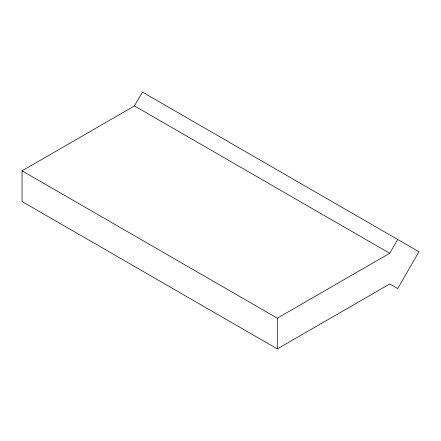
<?xml version="1.0" encoding="UTF-8"?>
<svg xmlns="http://www.w3.org/2000/svg" width="441" height="441" viewBox="0 0 441 441"><rect width="100%" height="100%" fill="white"/><g stroke="black" fill="none" stroke-linecap="round" stroke-linejoin="round"><path stroke-width="0.66" d="M134.45 105.928L142.426 92.108L418.95 251.761L397.677 288.601L389.701 283.998L277.306 348.892L22.05 201.52L22.05 170.816L134.45 105.928L389.701 253.294L397.677 239.48M22.05 170.816L277.306 318.187L389.701 253.294M277.306 318.187L277.306 348.892"/></g></svg>
